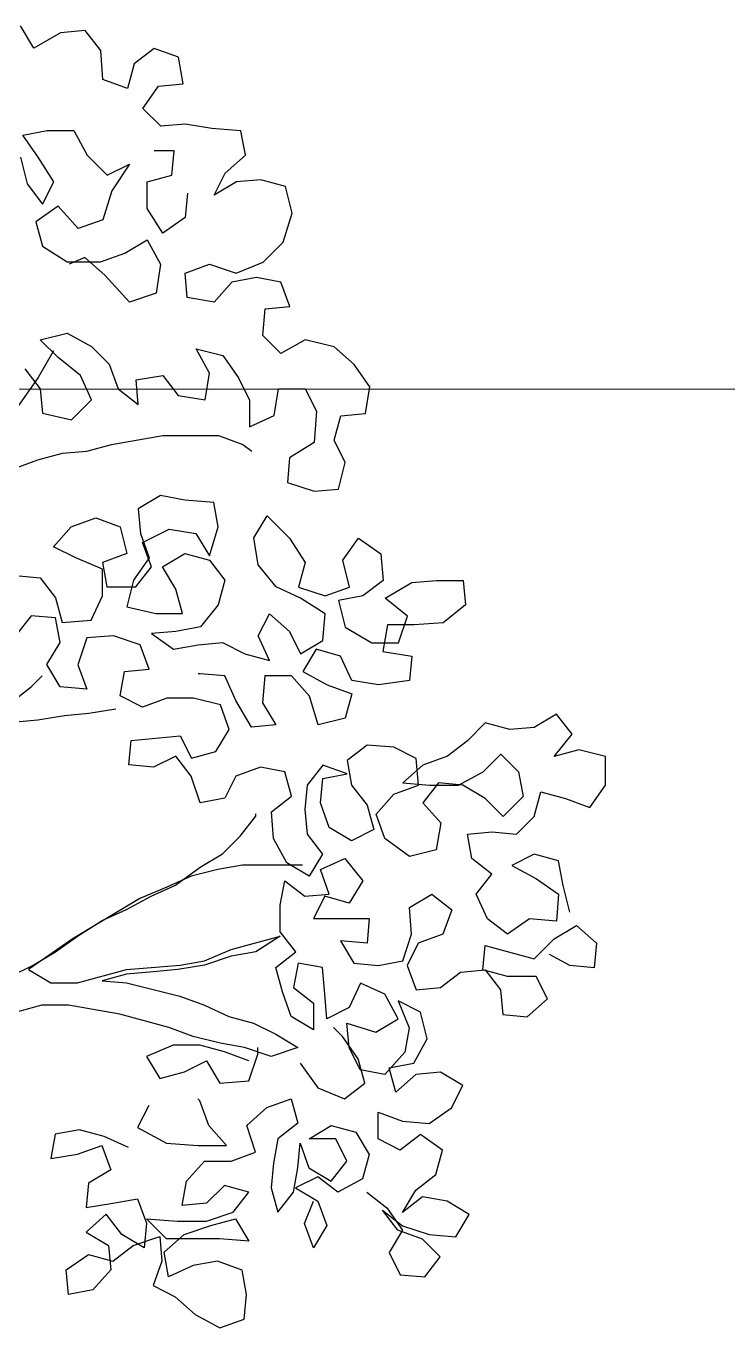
# Model space of a CAD drawing. Header units: millimetres. Extents: x 684983 to 685377, y 990360 to 990509.
# Drawn here: x 685189.03 to 685189.596, y 990443.281 to 990444.331 of the extents above; entities that cross this region are included whole.
import ezdxf

# ---------------------------------------------------------------- set-up
doc = ezdxf.new("R2010")
doc.units = ezdxf.units.MM
doc.layers.add('grid', color=8, linetype='Continuous', lineweight=9)
doc.layers.add('JACK  FRUIT TREE', color=7, linetype='Continuous')

# ---------------------------------------------------------------- blocks, each defined once
blk = doc.blocks.new('JT')
at = {"color": 3}
for p, q in [((0.5175, 1.42402, 157.72663), (0.51033, 1.43599, 157.72663)), ((0.53186, 1.43238, 157.72663), (0.5175, 1.42402, 157.72663)), ((0.54502, 1.43356, 157.72663), (0.53186, 1.43238, 157.72663)), ((0.55339, 1.42279, 157.72663), (0.54502, 1.43356, 157.72663)), ((0.55457, 1.40723, 157.72663), (0.55339, 1.42279, 157.72663)), ((0.58211, 1.42396, 157.72663), (0.57133, 1.41559, 157.72663)), ((0.59526, 1.41916, 157.72663), (0.58211, 1.42396, 157.72663)), ((0.57133, 1.41559, 157.72663), (0.56773, 1.40243, 157.72663)), ((0.59764, 1.4048, 157.72663), (0.59526, 1.41916, 157.72663)), ((0.56773, 1.40243, 157.72663), (0.55457, 1.40723, 157.72663)), ((0.57609, 1.39166, 157.72663), (0.58448, 1.40361, 157.72663)), ((0.58448, 1.40361, 157.72663), (0.59764, 1.4048, 157.72663)), ((0.58566, 1.38208, 157.72663), (0.57609, 1.39166, 157.72663)), ((0.51147, 1.37736, 157.72663), (0.52464, 1.37974, 157.72663)), ((0.52464, 1.37974, 157.72663), (0.53899, 1.37973, 157.72663)), ((0.53899, 1.37973, 157.72663), (0.54616, 1.36656, 157.72663)), ((0.59882, 1.38326, 157.72663), (0.58566, 1.38208, 157.72663)), ((0.61317, 1.38086, 157.72663), (0.59882, 1.38326, 157.72663)), ((0.62873, 1.37965, 157.72663), (0.61317, 1.38086, 157.72663)), ((0.63111, 1.36648, 157.72663), (0.62873, 1.37965, 157.72663)), ((0.51984, 1.36539, 157.72663), (0.51147, 1.37736, 157.72663)), ((0.51027, 1.3654, 157.72663), (0.51384, 1.35104, 157.72663)), ((0.5282, 1.35222, 157.72663), (0.51984, 1.36539, 157.72663)), ((0.54616, 1.36656, 157.72663), (0.55692, 1.35578, 157.72663)), ((0.59282, 1.36891, 157.72663), (0.58206, 1.36892, 157.72663)), ((0.59162, 1.35575, 157.72663), (0.59282, 1.36891, 157.72663)), ((0.62033, 1.35692, 157.72663), (0.63111, 1.36648, 157.72663)), ((0.55692, 1.35578, 157.72663), (0.56889, 1.36175, 157.72663)), ((0.56889, 1.36175, 157.72663), (0.5593, 1.3474, 157.72663)), ((0.52221, 1.34026, 157.72663), (0.5282, 1.35222, 157.72663)), ((0.57844, 1.33782, 157.72663), (0.57845, 1.35217, 157.72663)), ((0.57845, 1.35217, 157.72663), (0.59162, 1.35575, 157.72663)), ((0.61434, 1.34496, 157.72663), (0.62033, 1.35692, 157.72663)), ((0.62631, 1.35213, 157.72663), (0.61434, 1.34496, 157.72663)), ((0.63947, 1.35331, 157.72663), (0.62631, 1.35213, 157.72663)), ((0.65263, 1.34971, 157.72663), (0.63947, 1.35331, 157.72663)), ((0.51384, 1.35104, 157.72663), (0.52221, 1.34026, 157.72663)), ((0.5593, 1.3474, 157.72663), (0.5545, 1.33185, 157.72663)), ((0.59998, 1.34617, 157.72663), (0.59877, 1.33301, 157.72663)), ((0.65621, 1.33535, 157.72663), (0.65263, 1.34971, 157.72663)), ((0.53058, 1.33906, 157.72663), (0.51861, 1.33069, 157.72663)), ((0.54134, 1.32708, 157.72663), (0.53058, 1.33906, 157.72663)), ((0.5868, 1.32465, 157.72663), (0.57844, 1.33782, 157.72663)), ((0.51861, 1.33069, 157.72663), (0.52219, 1.31753, 157.72663)), ((0.5545, 1.33185, 157.72663), (0.54134, 1.32708, 157.72663)), ((0.59877, 1.33301, 157.72663), (0.5868, 1.32465, 157.72663)), ((0.65141, 1.3198, 157.72663), (0.65621, 1.33535, 157.72663)), ((0.52219, 1.31753, 157.72663), (0.53534, 1.30914, 157.72663)), ((0.56645, 1.3139, 157.72663), (0.57842, 1.32106, 157.72663)), ((0.57842, 1.32106, 157.72663), (0.58559, 1.3079, 157.72663)), ((0.64063, 1.30904, 157.72663), (0.65141, 1.3198, 157.72663)), ((0.53534, 1.30914, 157.72663), (0.55329, 1.30912, 157.72663)), ((0.54491, 1.31152, 157.72663), (0.53653, 1.30794, 157.72663)), ((0.55567, 1.30194, 157.72663), (0.54491, 1.31152, 157.72663)), ((0.55329, 1.30912, 157.72663), (0.56645, 1.3139, 157.72663)), ((0.58559, 1.3079, 157.72663), (0.58318, 1.29235, 157.72663)), ((0.59875, 1.3031, 157.72663), (0.61191, 1.30787, 157.72663)), ((0.59993, 1.28994, 157.72663), (0.59875, 1.3031, 157.72663)), ((0.61191, 1.30787, 157.72663), (0.62626, 1.30307, 157.72663)), ((0.62626, 1.30307, 157.72663), (0.64063, 1.30904, 157.72663)), ((0.56882, 1.28757, 157.72663), (0.55567, 1.30194, 157.72663)), ((0.62387, 1.29829, 157.72663), (0.61429, 1.28753, 157.72663)), ((0.63703, 1.30067, 157.72663), (0.62387, 1.29829, 157.72663)), ((0.65019, 1.29827, 157.72663), (0.63703, 1.30067, 157.72663)), ((0.65496, 1.2851, 157.72663), (0.65019, 1.29827, 157.72663)), ((0.58318, 1.29235, 157.72663), (0.56882, 1.28757, 157.72663)), ((0.61429, 1.28753, 157.72663), (0.59993, 1.28994, 157.72663)), ((0.64059, 1.26956, 157.72663), (0.6418, 1.28392, 157.72663)), ((0.6418, 1.28392, 157.72663), (0.65496, 1.2851, 157.72663)), ((0.52094, 1.26728, 157.72663), (0.5353, 1.27085, 157.72663)), ((0.53051, 1.2577, 157.72663), (0.52094, 1.26728, 157.72663)), ((0.5353, 1.27085, 157.72663), (0.54846, 1.26366, 157.72663)), ((0.65015, 1.25998, 157.72663), (0.64059, 1.26956, 157.72663)), ((0.66332, 1.26715, 157.72663), (0.65015, 1.25998, 157.72663)), ((0.67887, 1.26354, 157.72663), (0.66332, 1.26715, 157.72663)), ((0.54846, 1.26366, 157.72663), (0.55802, 1.25408, 157.72663)), ((0.61186, 1.24925, 157.72663), (0.60469, 1.26241, 157.72663)), ((0.60469, 1.26241, 157.72663), (0.61905, 1.25881, 157.72663)), ((0.68963, 1.25396, 157.72663), (0.67887, 1.26354, 157.72663)), ((0.54246, 1.24811, 157.72663), (0.53051, 1.2577, 157.72663)), ((0.55802, 1.25408, 157.72663), (0.5628, 1.24092, 157.72663)), ((0.61905, 1.25881, 157.72663), (0.62741, 1.24684, 157.72663)), ((0.698, 1.24199, 157.72663), (0.68963, 1.25396, 157.72663)), ((0.51255, 1.25173, 157.72663), (0.52092, 1.24095, 157.72663)), ((0.54843, 1.23495, 157.72663), (0.54246, 1.24811, 157.72663)), ((0.57237, 1.24569, 157.72663), (0.58673, 1.24807, 157.72663)), ((0.58673, 1.24807, 157.72663), (0.5951, 1.2373, 157.72663)), ((0.60945, 1.23489, 157.72663), (0.61186, 1.24925, 157.72663)), ((0.62741, 1.24684, 157.72663), (0.63338, 1.23487, 157.72663)), ((0.52092, 1.24095, 157.72663), (0.5221, 1.22779, 157.72663)), ((0.5628, 1.24092, 157.72663), (0.57356, 1.23253, 157.72663)), ((0.57356, 1.23253, 157.72663), (0.57237, 1.24569, 157.72663)), ((0.64653, 1.22648, 157.72663), (0.64894, 1.24084, 157.72663)), ((0.64894, 1.24084, 157.72663), (0.6633, 1.24082, 157.72663)), ((0.6633, 1.24082, 157.72663), (0.66927, 1.22885, 157.72663)), ((0.69559, 1.22763, 157.72663), (0.698, 1.24199, 157.72663)), ((0.53765, 1.22419, 157.72663), (0.54843, 1.23495, 157.72663)), ((0.5951, 1.2373, 157.72663), (0.60945, 1.23489, 157.72663)), ((0.63338, 1.23487, 157.72663), (0.63337, 1.22051, 157.72663)), ((0.5221, 1.22779, 157.72663), (0.53765, 1.22419, 157.72663)), ((0.63337, 1.22051, 157.72663), (0.64653, 1.22648, 157.72663)), ((0.66927, 1.22885, 157.72663), (0.66806, 1.21211, 157.72663)), ((0.67883, 1.21329, 157.72663), (0.68243, 1.22645, 157.72663)), ((0.68243, 1.22645, 157.72663), (0.69559, 1.22763, 157.72663)), ((0.66806, 1.21211, 157.72663), (0.65489, 1.20374, 157.72663)), ((0.6848, 1.20132, 157.72663), (0.67883, 1.21329, 157.72663)), ((0.65489, 1.20374, 157.72663), (0.65368, 1.19058, 157.72663)), ((0.6812, 1.18697, 157.72663), (0.6848, 1.20132, 157.72663)), ((0.65368, 1.19058, 157.72663), (0.66803, 1.18578, 157.72663)), ((0.58548, 1.18347, 157.72663), (0.5735, 1.1763, 157.72663)), ((0.59863, 1.18106, 157.72663), (0.58548, 1.18347, 157.72663)), ((0.66803, 1.18578, 157.72663), (0.6812, 1.18697, 157.72663)), ((0.5735, 1.1763, 157.72663), (0.57469, 1.16314, 157.72663)), ((0.61419, 1.17985, 157.72663), (0.59863, 1.18106, 157.72663)), ((0.61657, 1.16669, 157.72663), (0.61419, 1.17985, 157.72663)), ((0.5376, 1.16676, 157.72663), (0.55077, 1.17153, 157.72663)), ((0.55077, 1.17153, 157.72663), (0.56392, 1.16674, 157.72663)), ((0.63571, 1.16069, 157.72663), (0.6429, 1.17265, 157.72663)), ((0.6429, 1.17265, 157.72663), (0.65485, 1.16067, 157.72663)), ((0.52802, 1.156, 157.72663), (0.5376, 1.16676, 157.72663)), ((0.56392, 1.16674, 157.72663), (0.5675, 1.15237, 157.72663)), ((0.57469, 1.16314, 157.72663), (0.57946, 1.14997, 157.72663)), ((0.57588, 1.15835, 157.72663), (0.59024, 1.16551, 157.72663)), ((0.59024, 1.16551, 157.72663), (0.6046, 1.16311, 157.72663)), ((0.6046, 1.16311, 157.72663), (0.61177, 1.15114, 157.72663)), ((0.61177, 1.15114, 157.72663), (0.61657, 1.16669, 157.72663)), ((0.53998, 1.15001, 157.72663), (0.52802, 1.156, 157.72663)), ((0.58065, 1.14518, 157.72663), (0.57588, 1.15835, 157.72663)), ((0.63809, 1.14633, 157.72663), (0.63571, 1.16069, 157.72663)), ((0.65485, 1.16067, 157.72663), (0.66321, 1.1475, 157.72663)), ((0.68355, 1.14868, 157.72663), (0.69194, 1.16064, 157.72663)), ((0.69194, 1.16064, 157.72663), (0.7039, 1.15225, 157.72663)), ((0.55433, 1.14401, 157.72663), (0.53998, 1.15001, 157.72663)), ((0.5675, 1.15237, 157.72663), (0.55433, 1.1476, 157.72663)), ((0.57946, 1.14997, 157.72663), (0.57108, 1.13801, 157.72663)), ((0.58664, 1.14518, 157.72663), (0.59861, 1.15235, 157.72663)), ((0.59861, 1.15235, 157.72663), (0.61177, 1.14874, 157.72663)), ((0.61177, 1.14874, 157.72663), (0.62013, 1.13797, 157.72663)), ((0.68713, 1.13432, 157.72663), (0.68355, 1.14868, 157.72663)), ((0.7039, 1.15225, 157.72663), (0.70508, 1.13789, 157.72663)), ((0.55432, 1.12965, 157.72663), (0.55433, 1.14401, 157.72663)), ((0.55433, 1.1476, 157.72663), (0.55672, 1.13444, 157.72663)), ((0.57227, 1.13442, 157.72663), (0.58065, 1.14518, 157.72663)), ((0.5938, 1.13321, 157.72663), (0.58664, 1.14518, 157.72663)), ((0.64765, 1.13435, 157.72663), (0.63809, 1.14633, 157.72663)), ((0.66321, 1.1475, 157.72663), (0.65961, 1.13434, 157.72663)), ((0.50767, 1.14046, 157.72663), (0.52083, 1.13926, 157.72663)), ((0.52083, 1.13926, 157.72663), (0.52919, 1.12848, 157.72663)), ((0.55672, 1.13444, 157.72663), (0.57227, 1.13442, 157.72663)), ((0.57108, 1.13801, 157.72663), (0.56747, 1.12366, 157.72663)), ((0.62013, 1.13797, 157.72663), (0.61653, 1.12481, 157.72663)), ((0.6608, 1.12836, 157.72663), (0.64765, 1.13435, 157.72663)), ((0.65961, 1.13434, 157.72663), (0.67396, 1.12954, 157.72663)), ((0.67396, 1.12954, 157.72663), (0.68713, 1.13432, 157.72663)), ((0.70508, 1.13789, 157.72663), (0.6943, 1.12953, 157.72663)), ((0.70627, 1.12832, 157.72663), (0.72063, 1.13668, 157.72663)), ((0.72063, 1.13668, 157.72663), (0.73379, 1.13786, 157.72663)), ((0.73379, 1.13786, 157.72663), (0.74815, 1.13785, 157.72663)), ((0.74815, 1.13785, 157.72663), (0.74934, 1.12469, 157.72663)), ((0.52919, 1.12848, 157.72663), (0.53277, 1.11532, 157.72663)), ((0.54832, 1.1165, 157.72663), (0.55432, 1.12965, 157.72663)), ((0.59738, 1.12004, 157.72663), (0.5938, 1.13321, 157.72663)), ((0.67396, 1.11997, 157.72663), (0.6608, 1.12836, 157.72663)), ((0.6943, 1.12953, 157.72663), (0.68114, 1.12714, 157.72663)), ((0.68114, 1.12714, 157.72663), (0.68472, 1.11278, 157.72663)), ((0.71822, 1.11874, 157.72663), (0.70627, 1.12832, 157.72663)), ((0.56747, 1.12366, 157.72663), (0.58302, 1.12006, 157.72663)), ((0.58302, 1.12006, 157.72663), (0.59738, 1.12004, 157.72663)), ((0.61653, 1.12481, 157.72663), (0.60695, 1.11286, 157.72663)), ((0.74934, 1.12469, 157.72663), (0.73736, 1.11513, 157.72663)), ((0.51602, 1.11892, 157.72663), (0.50764, 1.10816, 157.72663)), ((0.52918, 1.11771, 157.72663), (0.51602, 1.11892, 157.72663)), ((0.53156, 1.10455, 157.72663), (0.52918, 1.11771, 157.72663)), ((0.53277, 1.11532, 157.72663), (0.54832, 1.1165, 157.72663)), ((0.63805, 1.10804, 157.72663), (0.64404, 1.12, 157.72663)), ((0.64404, 1.12, 157.72663), (0.6548, 1.11042, 157.72663)), ((0.67275, 1.10562, 157.72663), (0.67396, 1.11997, 157.72663)), ((0.70745, 1.11396, 157.72663), (0.70504, 1.0996, 157.72663)), ((0.72181, 1.11395, 157.72663), (0.70745, 1.11396, 157.72663)), ((0.71342, 1.10438, 157.72663), (0.71822, 1.11874, 157.72663)), ((0.73736, 1.11513, 157.72663), (0.72181, 1.11395, 157.72663)), ((0.54592, 1.10693, 157.72663), (0.54112, 1.09258, 157.72663)), ((0.56028, 1.10811, 157.72663), (0.54592, 1.10693, 157.72663)), ((0.57463, 1.10331, 157.72663), (0.56028, 1.10811, 157.72663)), ((0.59378, 1.11047, 157.72663), (0.58062, 1.10929, 157.72663)), ((0.58062, 1.10929, 157.72663), (0.59258, 1.1009, 157.72663)), ((0.60695, 1.11286, 157.72663), (0.59378, 1.11047, 157.72663)), ((0.64402, 1.09487, 157.72663), (0.63805, 1.10804, 157.72663)), ((0.6548, 1.11042, 157.72663), (0.66077, 1.09845, 157.72663)), ((0.68472, 1.11278, 157.72663), (0.69907, 1.1044, 157.72663)), ((0.52437, 1.09259, 157.72663), (0.53156, 1.10455, 157.72663)), ((0.57941, 1.09015, 157.72663), (0.57463, 1.10331, 157.72663)), ((0.59258, 1.1009, 157.72663), (0.60574, 1.10328, 157.72663)), ((0.60574, 1.10328, 157.72663), (0.6189, 1.10447, 157.72663)), ((0.6189, 1.10447, 157.72663), (0.63086, 1.09848, 157.72663)), ((0.66077, 1.09845, 157.72663), (0.67275, 1.10562, 157.72663)), ((0.66915, 1.10083, 157.72663), (0.66196, 1.08888, 157.72663)), ((0.68231, 1.09723, 157.72663), (0.66915, 1.10083, 157.72663)), ((0.69907, 1.1044, 157.72663), (0.71342, 1.10438, 157.72663)), ((0.70504, 1.0996, 157.72663), (0.7206, 1.0972, 157.72663)), ((0.53154, 1.08062, 157.72663), (0.52437, 1.09259, 157.72663)), ((0.54112, 1.09258, 157.72663), (0.5459, 1.07941, 157.72663)), ((0.63086, 1.09848, 157.72663), (0.64402, 1.09487, 157.72663)), ((0.68828, 1.08407, 157.72663), (0.68231, 1.09723, 157.72663)), ((0.7206, 1.0972, 157.72663), (0.71939, 1.08404, 157.72663)), ((0.56384, 1.0758, 157.72663), (0.56625, 1.08896, 157.72663)), ((0.56625, 1.08896, 157.72663), (0.57941, 1.09015, 157.72663)), ((0.60692, 1.08773, 157.72663), (0.60573, 1.08773, 157.72663)), ((0.62008, 1.08652, 157.72663), (0.60692, 1.08773, 157.72663)), ((0.62605, 1.07335, 157.72663), (0.62008, 1.08652, 157.72663)), ((0.64162, 1.0865, 157.72663), (0.64041, 1.07214, 157.72663)), ((0.65598, 1.08649, 157.72663), (0.64162, 1.0865, 157.72663)), ((0.66554, 1.07571, 157.72663), (0.65598, 1.08649, 157.72663)), ((0.66196, 1.08888, 157.72663), (0.67512, 1.08168, 157.72663)), ((0.5459, 1.07941, 157.72663), (0.53154, 1.08062, 157.72663)), ((0.67512, 1.08168, 157.72663), (0.68827, 1.07689, 157.72663)), ((0.70264, 1.08166, 157.72663), (0.68828, 1.08407, 157.72663)), ((0.71939, 1.08404, 157.72663), (0.70264, 1.08166, 157.72663)), ((0.5758, 1.06981, 157.72663), (0.56384, 1.0758, 157.72663)), ((0.58897, 1.07458, 157.72663), (0.5758, 1.06981, 157.72663)), ((0.60332, 1.07457, 157.72663), (0.58897, 1.07458, 157.72663)), ((0.61768, 1.07097, 157.72663), (0.60332, 1.07457, 157.72663)), ((0.63442, 1.05899, 157.72663), (0.62605, 1.07335, 157.72663)), ((0.64041, 1.07214, 157.72663), (0.64758, 1.06017, 157.72663)), ((0.67031, 1.06015, 157.72663), (0.66554, 1.07571, 157.72663)), ((0.68827, 1.07689, 157.72663), (0.68467, 1.06373, 157.72663)), ((0.62245, 1.0578, 157.72663), (0.61768, 1.07097, 157.72663)), ((0.79834, 1.06602, 157.72663), (0.78637, 1.05885, 157.72663)), ((0.8067, 1.05524, 157.72663), (0.79834, 1.06602, 157.72663)), ((0.61526, 1.04585, 157.72663), (0.62245, 1.0578, 157.72663)), ((0.64758, 1.06017, 157.72663), (0.63442, 1.05899, 157.72663)), ((0.68467, 1.06373, 157.72663), (0.67031, 1.06015, 157.72663)), ((0.76005, 1.06127, 157.72663), (0.75047, 1.0517, 157.72663)), ((0.7732, 1.05767, 157.72663), (0.76005, 1.06127, 157.72663)), ((0.78637, 1.05885, 157.72663), (0.7732, 1.05767, 157.72663)), ((0.56859, 1.03871, 157.72663), (0.5698, 1.05187, 157.72663)), ((0.5698, 1.05187, 157.72663), (0.59613, 1.05424, 157.72663)), ((0.59613, 1.05424, 157.72663), (0.6021, 1.04227, 157.72663)), ((0.75047, 1.0517, 157.72663), (0.73969, 1.04334, 157.72663)), ((0.79712, 1.04329, 157.72663), (0.8067, 1.05524, 157.72663)), ((0.59372, 1.04347, 157.72663), (0.58175, 1.0375, 157.72663)), ((0.60209, 1.0327, 157.72663), (0.59372, 1.04347, 157.72663)), ((0.6021, 1.04227, 157.72663), (0.61526, 1.04585, 157.72663)), ((0.69662, 1.04936, 157.72663), (0.68585, 1.041, 157.72663)), ((0.71098, 1.04815, 157.72663), (0.69662, 1.04936, 157.72663)), ((0.72294, 1.04216, 157.72663), (0.71098, 1.04815, 157.72663)), ((0.73969, 1.04334, 157.72663), (0.72652, 1.03857, 157.72663)), ((0.75883, 1.03495, 157.72663), (0.76841, 1.04451, 157.72663)), ((0.76841, 1.04451, 157.72663), (0.77797, 1.03493, 157.72663)), ((0.81028, 1.04686, 157.72663), (0.79712, 1.04329, 157.72663)), ((0.82464, 1.04326, 157.72663), (0.81028, 1.04686, 157.72663)), ((0.82462, 1.02771, 157.72663), (0.82464, 1.04326, 157.72663)), ((0.58175, 1.0375, 157.72663), (0.56859, 1.03871, 157.72663)), ((0.63918, 1.03745, 157.72663), (0.62602, 1.03267, 157.72663)), ((0.65234, 1.03504, 157.72663), (0.63918, 1.03745, 157.72663)), ((0.67268, 1.03861, 157.72663), (0.6643, 1.02785, 157.72663)), ((0.68584, 1.03382, 157.72663), (0.67268, 1.03861, 157.72663)), ((0.68585, 1.041, 157.72663), (0.68823, 1.02783, 157.72663)), ((0.72652, 1.03857, 157.72663), (0.71575, 1.029, 157.72663)), ((0.72412, 1.0278, 157.72663), (0.72294, 1.04216, 157.72663)), ((0.60686, 1.01834, 157.72663), (0.60209, 1.0327, 157.72663)), ((0.62602, 1.03267, 157.72663), (0.62002, 1.02072, 157.72663)), ((0.65592, 1.02188, 157.72663), (0.65234, 1.03504, 157.72663)), ((0.67147, 1.01828, 157.72663), (0.67268, 1.03144, 157.72663)), ((0.67268, 1.03144, 157.72663), (0.68584, 1.03382, 157.72663)), ((0.74566, 1.02778, 157.72663), (0.75883, 1.03495, 157.72663)), ((0.77797, 1.03493, 157.72663), (0.78035, 1.02177, 157.72663)), ((0.6643, 1.02785, 157.72663), (0.66309, 1.01469, 157.72663)), ((0.68823, 1.02783, 157.72663), (0.69659, 1.01706, 157.72663)), ((0.70138, 1.01227, 157.72663), (0.71096, 1.02303, 157.72663)), ((0.71096, 1.02303, 157.72663), (0.72412, 1.0278, 157.72663)), ((0.71575, 1.029, 157.72663), (0.7301, 1.02779, 157.72663)), ((0.73489, 1.02899, 157.72663), (0.72651, 1.01823, 157.72663)), ((0.7301, 1.02779, 157.72663), (0.74566, 1.02778, 157.72663)), ((0.74805, 1.02778, 157.72663), (0.73489, 1.02899, 157.72663)), ((0.76001, 1.02059, 157.72663), (0.74805, 1.02778, 157.72663)), ((0.78632, 1.01099, 157.72663), (0.78992, 1.02415, 157.72663)), ((0.78992, 1.02415, 157.72663), (0.80308, 1.02055, 157.72663)), ((0.81624, 1.01575, 157.72663), (0.82462, 1.02771, 157.72663)), ((0.62002, 1.02072, 157.72663), (0.60686, 1.01834, 157.72663)), ((0.64514, 1.01351, 157.72663), (0.65592, 1.02188, 157.72663)), ((0.67624, 1.00511, 157.72663), (0.67147, 1.01828, 157.72663)), ((0.69659, 1.01706, 157.72663), (0.70017, 1.00389, 157.72663)), ((0.72651, 1.01823, 157.72663), (0.73607, 1.00745, 157.72663)), ((0.76957, 1.01101, 157.72663), (0.76001, 1.02059, 157.72663)), ((0.78035, 1.02177, 157.72663), (0.76957, 1.01101, 157.72663)), ((0.80308, 1.02055, 157.72663), (0.81624, 1.01575, 157.72663)), ((0.64633, 0.99916, 157.72663), (0.64514, 1.01351, 157.72663)), ((0.66309, 1.01469, 157.72663), (0.66428, 1.00153, 157.72663)), ((0.70615, 0.9991, 157.72663), (0.70138, 1.01227, 157.72663)), ((0.77674, 1.00143, 157.72663), (0.78632, 1.01099, 157.72663)), ((0.66428, 1.00153, 157.72663), (0.67264, 0.99076, 157.72663)), ((0.6882, 0.99792, 157.72663), (0.67624, 1.00511, 157.72663)), ((0.70017, 1.00389, 157.72663), (0.6882, 0.99792, 157.72663)), ((0.73607, 1.00745, 157.72663), (0.73366, 0.99309, 157.72663)), ((0.75042, 1.00145, 157.72663), (0.76358, 1.00264, 157.72663)), ((0.7528, 0.98829, 157.72663), (0.75042, 1.00145, 157.72663)), ((0.76358, 1.00264, 157.72663), (0.77674, 1.00143, 157.72663)), ((0.65349, 0.98599, 157.72663), (0.64633, 0.99916, 157.72663)), ((0.7193, 0.98952, 157.72663), (0.70615, 0.9991, 157.72663)), ((0.67264, 0.99076, 157.72663), (0.66545, 0.9788, 157.72663)), ((0.67144, 0.98238, 157.72663), (0.6846, 0.98835, 157.72663)), ((0.6846, 0.98835, 157.72663), (0.69416, 0.97638, 157.72663)), ((0.73366, 0.99309, 157.72663), (0.7193, 0.98952, 157.72663)), ((0.76356, 0.9799, 157.72663), (0.7528, 0.98829, 157.72663)), ((0.7863, 0.99065, 157.72663), (0.77433, 0.98468, 157.72663)), ((0.79946, 0.98705, 157.72663), (0.7863, 0.99065, 157.72663)), ((0.80184, 0.97389, 157.72663), (0.79946, 0.98705, 157.72663)), ((0.66545, 0.9788, 157.72663), (0.65349, 0.98599, 157.72663)), ((0.67621, 0.96922, 157.72663), (0.67144, 0.98238, 157.72663)), ((0.77433, 0.98468, 157.72663), (0.78749, 0.97749, 157.72663)), ((0.64988, 0.96326, 157.72663), (0.65229, 0.97642, 157.72663)), ((0.65229, 0.97642, 157.72663), (0.66305, 0.96803, 157.72663)), ((0.69416, 0.97638, 157.72663), (0.68697, 0.96442, 157.72663)), ((0.75518, 0.96914, 157.72663), (0.76356, 0.9799, 157.72663)), ((0.78749, 0.97749, 157.72663), (0.79945, 0.9691, 157.72663)), ((0.80542, 0.95953, 157.72663), (0.80184, 0.97389, 157.72663)), ((0.66305, 0.96803, 157.72663), (0.67621, 0.96922, 157.72663)), ((0.67382, 0.96802, 157.72663), (0.66782, 0.95606, 157.72663)), ((0.68697, 0.96442, 157.72663), (0.67382, 0.96802, 157.72663)), ((0.71928, 0.962, 157.72663), (0.73125, 0.96917, 157.72663)), ((0.73125, 0.96917, 157.72663), (0.74201, 0.96078, 157.72663)), ((0.76115, 0.95598, 157.72663), (0.75518, 0.96914, 157.72663)), ((0.79945, 0.9691, 157.72663), (0.79824, 0.95475, 157.72663)), ((0.64987, 0.9489, 157.72663), (0.64988, 0.96326, 157.72663)), ((0.72046, 0.94764, 157.72663), (0.71928, 0.962, 157.72663)), ((0.74201, 0.96078, 157.72663), (0.73721, 0.94762, 157.72663)), ((0.66782, 0.95606, 157.72663), (0.69773, 0.95604, 157.72663)), ((0.69773, 0.95604, 157.72663), (0.69653, 0.94288, 157.72663)), ((0.77191, 0.94759, 157.72663), (0.76115, 0.95598, 157.72663)), ((0.78388, 0.95596, 157.72663), (0.77191, 0.94759, 157.72663)), ((0.79824, 0.95475, 157.72663), (0.78388, 0.95596, 157.72663)), ((0.79703, 0.94518, 157.72663), (0.809, 0.95234, 157.72663)), ((0.809, 0.95234, 157.72663), (0.81976, 0.94276, 157.72663)), ((0.65823, 0.93813, 157.72663), (0.64987, 0.9489, 157.72663)), ((0.71566, 0.93329, 157.72663), (0.72046, 0.94764, 157.72663)), ((0.73721, 0.94762, 157.72663), (0.72404, 0.94285, 157.72663)), ((0.78625, 0.93442, 157.72663), (0.79703, 0.94518, 157.72663)), ((0.64746, 0.92976, 157.72663), (0.65823, 0.93813, 157.72663)), ((0.69653, 0.94288, 157.72663), (0.68217, 0.94409, 157.72663)), ((0.68217, 0.94409, 157.72663), (0.68934, 0.93211, 157.72663)), ((0.72404, 0.94285, 157.72663), (0.71805, 0.93089, 157.72663)), ((0.75873, 0.92846, 157.72663), (0.75994, 0.94162, 157.72663)), ((0.75994, 0.94162, 157.72663), (0.78625, 0.93442, 157.72663)), ((0.81976, 0.94276, 157.72663), (0.81855, 0.9296, 157.72663)), ((0.65943, 0.93214, 157.72663), (0.65702, 0.91898, 157.72663)), ((0.67258, 0.92974, 157.72663), (0.65943, 0.93214, 157.72663)), ((0.68934, 0.93211, 157.72663), (0.7025, 0.93091, 157.72663)), ((0.7025, 0.93091, 157.72663), (0.71566, 0.93329, 157.72663)), ((0.80539, 0.93081, 157.72663), (0.79463, 0.9368, 157.72663)), ((0.65104, 0.9166, 157.72663), (0.64746, 0.92976, 157.72663)), ((0.67377, 0.91538, 157.72663), (0.67258, 0.92974, 157.72663)), ((0.71805, 0.93089, 157.72663), (0.72282, 0.91773, 157.72663)), ((0.73599, 0.91891, 157.72663), (0.74676, 0.92728, 157.72663)), ((0.74676, 0.92728, 157.72663), (0.75992, 0.92846, 157.72663)), ((0.77189, 0.92486, 157.72663), (0.75873, 0.92846, 157.72663)), ((0.75992, 0.92846, 157.72663), (0.76829, 0.91768, 157.72663)), ((0.78744, 0.92485, 157.72663), (0.77189, 0.92486, 157.72663)), ((0.79341, 0.91288, 157.72663), (0.78744, 0.92485, 157.72663)), ((0.81855, 0.9296, 157.72663), (0.80539, 0.93081, 157.72663)), ((0.65702, 0.91898, 157.72663), (0.66778, 0.9106, 157.72663)), ((0.69292, 0.92134, 157.72663), (0.68692, 0.90819, 157.72663)), ((0.70607, 0.91535, 157.72663), (0.69292, 0.92134, 157.72663)), ((0.72282, 0.91773, 157.72663), (0.73599, 0.91891, 157.72663)), ((0.76829, 0.91768, 157.72663), (0.76947, 0.90452, 157.72663)), ((0.65581, 0.90343, 157.72663), (0.65104, 0.9166, 157.72663)), ((0.66778, 0.9106, 157.72663), (0.66777, 0.89624, 157.72663)), ((0.67495, 0.90222, 157.72663), (0.67377, 0.91538, 157.72663)), ((0.71324, 0.90218, 157.72663), (0.70607, 0.91535, 157.72663)), ((0.72521, 0.90576, 157.72663), (0.71325, 0.91175, 157.72663)), ((0.71325, 0.91175, 157.72663), (0.71922, 0.89739, 157.72663)), ((0.78263, 0.90331, 157.72663), (0.79341, 0.91288, 157.72663)), ((0.66777, 0.89624, 157.72663), (0.65581, 0.90343, 157.72663)), ((0.68692, 0.90819, 157.72663), (0.67495, 0.90222, 157.72663)), ((0.72878, 0.8914, 157.72663), (0.72521, 0.90576, 157.72663)), ((0.76947, 0.90452, 157.72663), (0.78263, 0.90331, 157.72663)), ((0.68332, 0.89264, 157.72663), (0.67854, 0.89743, 157.72663)), ((0.6869, 0.88665, 157.72663), (0.68572, 0.89981, 157.72663)), ((0.68572, 0.89981, 157.72663), (0.70127, 0.89501, 157.72663)), ((0.70127, 0.89501, 157.72663), (0.71324, 0.90218, 157.72663)), ((0.71922, 0.89739, 157.72663), (0.71681, 0.88423, 157.72663)), ((0.69168, 0.88066, 157.72663), (0.68332, 0.89264, 157.72663)), ((0.72159, 0.87824, 157.72663), (0.72878, 0.8914, 157.72663)), ((0.59238, 0.88793, 157.72663), (0.57802, 0.88197, 157.72663)), ((0.60674, 0.88792, 157.72663), (0.59238, 0.88793, 157.72663)), ((0.6199, 0.88432, 157.72663), (0.60674, 0.88792, 157.72663)), ((0.63306, 0.87952, 157.72663), (0.6199, 0.88432, 157.72663)), ((0.63305, 0.86875, 157.72663), (0.63784, 0.88311, 157.72663)), ((0.63784, 0.88311, 157.72663), (0.63785, 0.8867, 157.72663)), ((0.69287, 0.87468, 157.72663), (0.6869, 0.88665, 157.72663)), ((0.71681, 0.88423, 157.72663), (0.70603, 0.87228, 157.72663)), ((0.57802, 0.88197, 157.72663), (0.58519, 0.86999, 157.72663)), ((0.59835, 0.87357, 157.72663), (0.61032, 0.87954, 157.72663)), ((0.61032, 0.87954, 157.72663), (0.61749, 0.86757, 157.72663)), ((0.66057, 0.8783, 157.72663), (0.67013, 0.86513, 157.72663)), ((0.69526, 0.8675, 157.72663), (0.69168, 0.88066, 157.72663)), ((0.70843, 0.87586, 157.72663), (0.72159, 0.87824, 157.72663)), ((0.71201, 0.8627, 157.72663), (0.70843, 0.87586, 157.72663)), ((0.58519, 0.86999, 157.72663), (0.59835, 0.87357, 157.72663)), ((0.61749, 0.86757, 157.72663), (0.63305, 0.86875, 157.72663)), ((0.70603, 0.87228, 157.72663), (0.69287, 0.87468, 157.72663)), ((0.72278, 0.87226, 157.72663), (0.71201, 0.8627, 157.72663)), ((0.73595, 0.87345, 157.72663), (0.72278, 0.87226, 157.72663)), ((0.7479, 0.86626, 157.72663), (0.73595, 0.87345, 157.72663)), ((0.67013, 0.86513, 157.72663), (0.68448, 0.85914, 157.72663)), ((0.68448, 0.85914, 157.72663), (0.69526, 0.8675, 157.72663)), ((0.74191, 0.8543, 157.72663), (0.7479, 0.86626, 157.72663)), ((0.57919, 0.85564, 157.72663), (0.5732, 0.84368, 157.72663)), ((0.60671, 0.85801, 157.72663), (0.60552, 0.85921, 157.72663)), ((0.61149, 0.84484, 157.72663), (0.60671, 0.85801, 157.72663)), ((0.63183, 0.84483, 157.72663), (0.6426, 0.85439, 157.72663)), ((0.6426, 0.85439, 157.72663), (0.65577, 0.85916, 157.72663)), ((0.65577, 0.85916, 157.72663), (0.65935, 0.846, 157.72663)), ((0.72994, 0.84593, 157.72663), (0.74191, 0.8543, 157.72663)), ((0.70241, 0.83758, 157.72663), (0.70242, 0.85194, 157.72663)), ((0.70242, 0.85194, 157.72663), (0.71558, 0.84714, 157.72663)), ((0.71558, 0.84714, 157.72663), (0.72994, 0.84593, 157.72663)), ((0.52893, 0.84013, 157.72663), (0.52652, 0.82698, 157.72663)), ((0.54209, 0.84252, 157.72663), (0.52893, 0.84013, 157.72663)), ((0.55525, 0.83891, 157.72663), (0.54209, 0.84252, 157.72663)), ((0.5732, 0.84368, 157.72663), (0.58875, 0.83529, 157.72663)), ((0.62105, 0.83407, 157.72663), (0.61149, 0.84484, 157.72663)), ((0.6366, 0.83046, 157.72663), (0.63183, 0.84483, 157.72663)), ((0.65935, 0.846, 157.72663), (0.64857, 0.83763, 157.72663)), ((0.66532, 0.83762, 157.72663), (0.67729, 0.84478, 157.72663)), ((0.67729, 0.84478, 157.72663), (0.69045, 0.84118, 157.72663)), ((0.69045, 0.84118, 157.72663), (0.69762, 0.82921, 157.72663)), ((0.54088, 0.82936, 157.72663), (0.55405, 0.83413, 157.72663)), ((0.55405, 0.83413, 157.72663), (0.55882, 0.82096, 157.72663)), ((0.5684, 0.83292, 157.72663), (0.55525, 0.83891, 157.72663)), ((0.58875, 0.83529, 157.72663), (0.6055, 0.83408, 157.72663)), ((0.6055, 0.83408, 157.72663), (0.62105, 0.83407, 157.72663)), ((0.64857, 0.83763, 157.72663), (0.64617, 0.82447, 157.72663)), ((0.65932, 0.82207, 157.72663), (0.66053, 0.83523, 157.72663)), ((0.66053, 0.83523, 157.72663), (0.66531, 0.82206, 157.72663)), ((0.67968, 0.8376, 157.72663), (0.66532, 0.83762, 157.72663)), ((0.68565, 0.82563, 157.72663), (0.67968, 0.8376, 157.72663)), ((0.71437, 0.83159, 157.72663), (0.70241, 0.83758, 157.72663)), ((0.72515, 0.83995, 157.72663), (0.71437, 0.83159, 157.72663)), ((0.7371, 0.83157, 157.72663), (0.72515, 0.83995, 157.72663)), ((0.52652, 0.82698, 157.72663), (0.54088, 0.82936, 157.72663)), ((0.62343, 0.82569, 157.72663), (0.6366, 0.83046, 157.72663)), ((0.69762, 0.82921, 157.72663), (0.69402, 0.81605, 157.72663)), ((0.7335, 0.81841, 157.72663), (0.7371, 0.83157, 157.72663)), ((0.55882, 0.82096, 157.72663), (0.54685, 0.8138, 157.72663)), ((0.5995, 0.81494, 157.72663), (0.60908, 0.8257, 157.72663)), ((0.60908, 0.8257, 157.72663), (0.62343, 0.82569, 157.72663)), ((0.64617, 0.82447, 157.72663), (0.64496, 0.81131, 157.72663)), ((0.65692, 0.80891, 157.72663), (0.65932, 0.82207, 157.72663)), ((0.66531, 0.82206, 157.72663), (0.67727, 0.81487, 157.72663)), ((0.67727, 0.81487, 157.72663), (0.68565, 0.82563, 157.72663)), ((0.54685, 0.8138, 157.72663), (0.54564, 0.80064, 157.72663)), ((0.59709, 0.80179, 157.72663), (0.5995, 0.81494, 157.72663)), ((0.61983, 0.81253, 157.72663), (0.61025, 0.80297, 157.72663)), ((0.63299, 0.80893, 157.72663), (0.61983, 0.81253, 157.72663)), ((0.67009, 0.81727, 157.72663), (0.65812, 0.8113, 157.72663)), ((0.68085, 0.80889, 157.72663), (0.67009, 0.81727, 157.72663)), ((0.69402, 0.81605, 157.72663), (0.68085, 0.80889, 157.72663)), ((0.72273, 0.81005, 157.72663), (0.7335, 0.81841, 157.72663)), ((0.56, 0.80302, 157.72663), (0.57316, 0.8054, 157.72663)), ((0.57316, 0.8054, 157.72663), (0.57794, 0.79223, 157.72663)), ((0.62461, 0.79817, 157.72663), (0.63299, 0.80893, 157.72663)), ((0.64496, 0.81131, 157.72663), (0.64853, 0.79815, 157.72663)), ((0.64853, 0.79815, 157.72663), (0.65692, 0.80891, 157.72663)), ((0.65812, 0.8113, 157.72663), (0.67008, 0.80411, 157.72663)), ((0.6964, 0.80887, 157.72663), (0.70716, 0.80049, 157.72663)), ((0.71554, 0.79809, 157.72663), (0.72273, 0.81005, 157.72663)), ((0.72631, 0.80645, 157.72663), (0.71554, 0.79809, 157.72663)), ((0.73947, 0.80405, 157.72663), (0.72631, 0.80645, 157.72663)), ((0.54564, 0.80064, 157.72663), (0.56, 0.80302, 157.72663)), ((0.61025, 0.80297, 157.72663), (0.59709, 0.80179, 157.72663)), ((0.61024, 0.7934, 157.72663), (0.62461, 0.79817, 157.72663)), ((0.66289, 0.79215, 157.72663), (0.66768, 0.80411, 157.72663)), ((0.67008, 0.80411, 157.72663), (0.67485, 0.79095, 157.72663)), ((0.71313, 0.78852, 157.72663), (0.70477, 0.79929, 157.72663)), ((0.70477, 0.79929, 157.72663), (0.71553, 0.79091, 157.72663)), ((0.70716, 0.80049, 157.72663), (0.71553, 0.78852, 157.72663)), ((0.75143, 0.79686, 157.72663), (0.73947, 0.80405, 157.72663)), ((0.55641, 0.79704, 157.72663), (0.54563, 0.78747, 157.72663)), ((0.56477, 0.78626, 157.72663), (0.55641, 0.79704, 157.72663)), ((0.57794, 0.79223, 157.72663), (0.57673, 0.77907, 157.72663)), ((0.5887, 0.78385, 157.72663), (0.57794, 0.79462, 157.72663)), ((0.57794, 0.79462, 157.72663), (0.59469, 0.79341, 157.72663)), ((0.59469, 0.79341, 157.72663), (0.61024, 0.7934, 157.72663)), ((0.61263, 0.791, 157.72663), (0.6258, 0.79458, 157.72663)), ((0.6258, 0.79458, 157.72663), (0.63297, 0.78261, 157.72663)), ((0.66766, 0.77899, 157.72663), (0.66289, 0.79215, 157.72663)), ((0.74424, 0.7849, 157.72663), (0.75143, 0.79686, 157.72663)), ((0.54563, 0.78747, 157.72663), (0.55759, 0.78029, 157.72663)), ((0.57673, 0.77907, 157.72663), (0.56477, 0.78626, 157.72663)), ((0.57075, 0.78027, 157.72663), (0.58511, 0.78505, 157.72663)), ((0.58511, 0.78505, 157.72663), (0.5863, 0.77188, 157.72663)), ((0.5875, 0.77667, 157.72663), (0.59827, 0.78623, 157.72663)), ((0.59827, 0.78623, 157.72663), (0.61263, 0.791, 157.72663)), ((0.67485, 0.79095, 157.72663), (0.66766, 0.77899, 157.72663)), ((0.71553, 0.78852, 157.72663), (0.70834, 0.77656, 157.72663)), ((0.72629, 0.78372, 157.72663), (0.71313, 0.78852, 157.72663)), ((0.71553, 0.79091, 157.72663), (0.72988, 0.78611, 157.72663)), ((0.72988, 0.78611, 157.72663), (0.74424, 0.7849, 157.72663)), ((0.55759, 0.78029, 157.72663), (0.55877, 0.76712, 157.72663)), ((0.55997, 0.77191, 157.72663), (0.57075, 0.78027, 157.72663)), ((0.61741, 0.78382, 157.72663), (0.5887, 0.78385, 157.72663)), ((0.63297, 0.78261, 157.72663), (0.61741, 0.78382, 157.72663)), ((0.73585, 0.77414, 157.72663), (0.72629, 0.78372, 157.72663)), ((0.53484, 0.76714, 157.72663), (0.54682, 0.77551, 157.72663)), ((0.54682, 0.77551, 157.72663), (0.55997, 0.77191, 157.72663)), ((0.5863, 0.77188, 157.72663), (0.5815, 0.75873, 157.72663)), ((0.58988, 0.76351, 157.72663), (0.5875, 0.77667, 157.72663)), ((0.61621, 0.77186, 157.72663), (0.60304, 0.76948, 157.72663)), ((0.62936, 0.76706, 157.72663), (0.61621, 0.77186, 157.72663)), ((0.70834, 0.77656, 157.72663), (0.71431, 0.76459, 157.72663)), ((0.72747, 0.76338, 157.72663), (0.73585, 0.77414, 157.72663)), ((0.53603, 0.75398, 157.72663), (0.53484, 0.76714, 157.72663)), ((0.55877, 0.76712, 157.72663), (0.54919, 0.75636, 157.72663)), ((0.60304, 0.76948, 157.72663), (0.58988, 0.76351, 157.72663)), ((0.63174, 0.7539, 157.72663), (0.62936, 0.76706, 157.72663)), ((0.71431, 0.76459, 157.72663), (0.72747, 0.76338, 157.72663)), ((0.54919, 0.75636, 157.72663), (0.53603, 0.75398, 157.72663)), ((0.5815, 0.75873, 157.72663), (0.59346, 0.75273, 157.72663)), ((0.59346, 0.75273, 157.72663), (0.60422, 0.74315, 157.72663)), ((0.63054, 0.74074, 157.72663), (0.63174, 0.7539, 157.72663)), ((0.60422, 0.74315, 157.72663), (0.61737, 0.73596, 157.72663)), ((0.61737, 0.73596, 157.72663), (0.63054, 0.74074, 157.72663))]:
    blk.add_line(p, q, dxfattribs=at)
for p, q in [((0.52812, 1.26129, 157.72663), (0.51973, 1.24694, 157.72663)), ((0.51973, 1.24694, 157.72663), (0.50296, 1.22302, 157.72663)), ((0.55918, 1.21101, 157.72663), (0.57354, 1.21339, 157.72663)), ((0.57354, 1.21339, 157.72663), (0.5867, 1.21577, 157.72663)), ((0.5867, 1.21577, 157.72663), (0.61661, 1.21574, 157.72663)), ((0.61661, 1.21574, 157.72663), (0.62977, 1.21094, 157.72663)), ((0.51969, 1.20267, 157.72663), (0.53285, 1.20625, 157.72663)), ((0.53285, 1.20625, 157.72663), (0.54601, 1.20743, 157.72663)), ((0.54601, 1.20743, 157.72663), (0.55918, 1.21101, 157.72663)), ((0.62977, 1.21094, 157.72663), (0.63455, 1.20735, 157.72663)), ((0.50652, 1.1979, 157.72663), (0.51969, 1.20267, 157.72663)), ((0.51599, 1.08063, 157.72663), (0.52197, 1.08661, 157.72663)), ((0.50521, 1.07227, 157.72663), (0.51599, 1.08063, 157.72663)), ((0.53392, 1.06506, 157.72663), (0.51956, 1.06268, 157.72663)), ((0.54708, 1.06625, 157.72663), (0.53392, 1.06506, 157.72663)), ((0.56144, 1.06863, 157.72663), (0.54708, 1.06625, 157.72663)), ((0.51956, 1.06268, 157.72663), (0.49324, 1.06032, 157.72663)), ((0.62838, 1.00037, 157.72663), (0.63677, 1.01113, 157.72663)), ((0.63677, 1.01113, 157.72663), (0.63677, 1.01233, 157.72663)), ((0.6188, 0.99081, 157.72663), (0.62838, 1.00037, 157.72663)), ((0.60683, 0.98364, 157.72663), (0.6188, 0.99081, 157.72663)), ((0.59366, 0.97408, 157.72663), (0.60683, 0.98364, 157.72663)), ((0.6164, 0.98243, 157.72663), (0.60204, 0.97886, 157.72663)), ((0.62956, 0.98481, 157.72663), (0.6164, 0.98243, 157.72663)), ((0.66187, 0.98478, 157.72663), (0.62956, 0.98481, 157.72663)), ((0.58049, 0.96811, 157.72663), (0.59366, 0.97408, 157.72663)), ((0.60204, 0.97886, 157.72663), (0.58887, 0.97289, 157.72663)), ((0.57451, 0.96692, 157.72663), (0.5386, 0.94541, 157.72663)), ((0.56732, 0.96094, 157.72663), (0.58049, 0.96811, 157.72663)), ((0.58887, 0.97289, 157.72663), (0.57451, 0.96692, 157.72663)), ((0.55416, 0.95497, 157.72663), (0.56732, 0.96094, 157.72663)), ((0.54099, 0.94661, 157.72663), (0.55416, 0.95497, 157.72663)), ((0.5386, 0.94541, 157.72663), (0.51465, 0.92869, 157.72663)), ((0.52902, 0.93824, 157.72663), (0.54099, 0.94661, 157.72663)), ((0.62354, 0.93935, 157.72663), (0.64987, 0.94651, 157.72663)), ((0.64987, 0.94651, 157.72663), (0.6367, 0.93815, 157.72663)), ((0.51705, 0.93108, 157.72663), (0.52902, 0.93824, 157.72663)), ((0.60918, 0.93338, 157.72663), (0.62354, 0.93935, 157.72663)), ((0.6367, 0.93815, 157.72663), (0.62354, 0.93576, 157.72663)), ((0.50508, 0.9251, 157.72663), (0.51705, 0.93108, 157.72663)), ((0.59601, 0.931, 157.72663), (0.60918, 0.93338, 157.72663)), ((0.62354, 0.93576, 157.72663), (0.60917, 0.93099, 157.72663)), ((0.51465, 0.92869, 157.72663), (0.52661, 0.9215, 157.72663)), ((0.54097, 0.92148, 157.72663), (0.5673, 0.92864, 157.72663)), ((0.56729, 0.92624, 157.72663), (0.55413, 0.92267, 157.72663)), ((0.58165, 0.92743, 157.72663), (0.56729, 0.92624, 157.72663)), ((0.5673, 0.92864, 157.72663), (0.59601, 0.931, 157.72663)), ((0.59481, 0.92861, 157.72663), (0.58165, 0.92743, 157.72663)), ((0.60917, 0.93099, 157.72663), (0.59481, 0.92861, 157.72663)), ((0.52661, 0.9215, 157.72663), (0.54097, 0.92148, 157.72663)), ((0.55413, 0.92267, 157.72663), (0.56729, 0.92146, 157.72663)), ((0.56729, 0.92146, 157.72663), (0.596, 0.91425, 157.72663)), ((0.596, 0.91425, 157.72663), (0.60915, 0.90946, 157.72663)), ((0.52181, 0.90954, 157.72663), (0.50865, 0.90596, 157.72663)), ((0.53617, 0.90952, 157.72663), (0.52181, 0.90954, 157.72663)), ((0.54933, 0.90712, 157.72663), (0.53617, 0.90952, 157.72663)), ((0.56368, 0.90471, 157.72663), (0.54933, 0.90712, 157.72663)), ((0.59, 0.89751, 157.72663), (0.56368, 0.90471, 157.72663)), ((0.60915, 0.90946, 157.72663), (0.62231, 0.90346, 157.72663)), ((0.62231, 0.90346, 157.72663), (0.63547, 0.89986, 157.72663)), ((0.60316, 0.89271, 157.72663), (0.59, 0.89751, 157.72663)), ((0.63547, 0.89986, 157.72663), (0.64743, 0.89387, 157.72663)), ((0.61751, 0.88911, 157.72663), (0.60316, 0.89271, 157.72663)), ((0.63067, 0.8867, 157.72663), (0.61751, 0.88911, 157.72663)), ((0.64743, 0.89387, 157.72663), (0.65938, 0.88668, 157.72663)), ((0.64502, 0.8819, 157.72663), (0.63067, 0.8867, 157.72663)), ((0.65938, 0.88668, 157.72663), (0.64502, 0.8819, 157.72663))]:
    blk.add_line(p, q)

msp = doc.modelspace()

# ---------------------------------------------------------------- linework, layer by layer
at = {"layer": 'grid'}
msp.add_line((685221.1591, 990444.0381), (685118.727, 990444.0381), dxfattribs=at)

# ---------------------------------------------------------------- block references
at = {"layer": 'JACK  FRUIT TREE', "xscale": 1.5, "yscale": 1.5, "zscale": 1.5}
msp.add_blockref('JT', (685188.26, 990442.1769, -137.901), dxfattribs=at)

doc.saveas('drawing.dxf')
